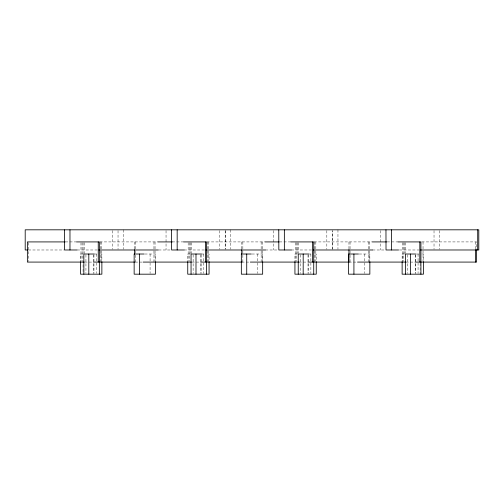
<?xml version="1.0" encoding="UTF-8"?>
<svg xmlns="http://www.w3.org/2000/svg" width="504" height="504" viewBox="0 0 504 504"><rect width="100%" height="100%" fill="white"/><g stroke="black" fill="none" stroke-linecap="round" stroke-linejoin="round"><path stroke-width="0.38" stroke-dasharray="2.52 1.89" d="M65.356 241.92L75.978 241.92M99.805 241.92L157.632 241.92M172.236 241.92L183.632 241.92M206.942 241.92L264.827 241.92M279.43 241.92L290.726 241.92M314.137 241.92L372.021 241.92M387.116 241.92L397.921 241.92M421.791 241.92L476.626 241.92L476.626 248.9M28.344 249.984L63.888 249.984M77.207 249.984L97.329 249.984M158.678 249.984L170.887 249.984M184.199 249.984L204.857 249.984M265.482 249.984L278.082 249.984M291.331 249.984L312.045 249.984M372.614 249.984L385.27 249.984M399.382 249.984L419.24 249.984M82.858 254.016L80.552 254.016L80.552 261.771M94.21 254.016L98.563 254.016M100.334 254.016L101.871 254.016L101.871 261.771M144.768 254.016L155.465 254.016L155.465 261.771M190.052 254.016L187.746 254.016L187.746 261.771M201.153 254.016L205.752 254.016M207.522 254.016L209.066 254.016L209.066 261.771M251.962 254.016L262.66 254.016L262.66 261.771M297.247 254.016L294.935 254.016L294.935 261.771M308.341 254.016L312.946 254.016M314.716 254.016L316.254 254.016L316.254 261.771M359.157 254.016L369.854 254.016L369.854 261.771M404.435 254.016L402.129 254.016L402.129 261.771M416.254 254.016L420.141 254.016M421.911 254.016L423.448 254.016L423.448 261.771M84.666 262.08L93.605 262.08M135.122 262.08L142.72 262.08M191.829 262.08L200.718 262.08M241.756 262.08L249.864 262.08M298.929 262.08L307.679 262.08M348.951 262.08L357.582 262.08M405.997 262.08L414.874 262.08M475.53 241.92L475.53 248.9M439.557 230.599L439.557 249.209M434.026 230.599L434.026 249.209M423.032 241.92L423.032 261.305M420.141 263.321L420.141 274.182M418.062 254.016L418.062 273.401M415.535 254.791L415.535 273.401M415.195 254.791L415.195 273.401M407.516 254.791L407.516 273.401M405.751 242.695L405.751 253.55M404.655 242.695L404.655 253.55M403.641 242.695L403.641 261.305M402.545 242.695L402.545 261.305M380.432 230.599L380.432 249.984M369.438 241.92L369.438 261.305M368.342 241.92L368.342 262.08M364.468 254.016L364.468 273.401M350.047 241.92L350.047 262.08M348.951 241.92L348.951 248.9M337.957 229.818L337.957 249.209M326.831 230.599L326.831 249.209M315.838 241.92L315.838 261.305M314.742 241.92L314.742 262.08M310.867 254.016L310.867 273.401M308.341 254.791L308.341 273.401M308.007 254.791L308.007 273.401M300.321 254.791L300.321 273.401M298.557 242.695L298.557 253.55M297.461 242.695L297.461 253.55M296.447 242.695L296.447 261.305M295.35 242.695L295.35 261.305M273.237 230.599L273.237 249.984M262.244 241.92L262.244 261.305M261.148 241.92L261.148 262.08M257.273 254.016L257.273 273.401M242.852 241.92L242.852 262.08M241.756 241.92L241.756 248.9M230.763 229.818L230.763 249.209M225.231 230.599L225.231 249.209M225.175 230.599L225.175 249.209M219.643 230.599L219.643 249.209M208.65 241.92L208.65 261.305M207.553 241.92L207.553 262.08M203.679 254.016L203.679 273.401M201.153 254.791L201.153 273.401M200.812 254.791L200.812 273.401M193.133 254.791L193.133 273.401M191.363 242.695L191.363 253.55M190.273 242.695L190.273 253.55M189.258 242.695L189.258 261.305M188.162 242.695L188.162 261.305M166.043 230.599L166.043 249.984M155.049 241.92L155.049 261.305M153.953 241.92L153.953 262.08M150.079 254.016L150.079 273.401M135.658 241.92L135.658 262.08M134.562 241.92L134.562 248.9M123.568 229.818L123.568 249.209M118.037 230.599L118.037 249.209M112.449 230.599L112.449 249.209M101.455 241.92L101.455 261.305M100.359 241.92L100.359 262.08M96.485 254.016L96.485 273.401M93.958 254.791L93.958 273.401M93.618 254.791L93.618 273.401M85.938 254.791L85.938 273.401M84.174 242.695L84.174 253.55M83.078 242.695L83.078 273.401M82.064 242.695L82.064 261.305M80.968 242.695L80.968 261.305M28.47 242.695L28.47 261.305M332.419 249.209L332.419 230.599L332.369 249.209"/><path stroke-width="0.76" d="M65.073 241.92L27.374 241.92L27.374 262.08L84.231 262.08M76.438 241.92L99.345 241.92L99.345 274.182M157.928 241.92L172.267 241.92M183.632 241.92L206.539 241.92L206.533 274.182M265.123 241.92L279.14 241.92M290.827 241.92L313.727 241.92L313.727 274.182M372.317 241.92L386.65 241.92M398.015 241.92L420.922 241.92L420.922 274.182M27.556 249.984L25.2 249.984L25.2 229.818L478.8 229.818L478.8 249.984L420.531 249.984M77.011 249.984L64.443 249.984L64.443 229.818M98.828 249.984L158.294 249.984M184.199 249.984L171.631 249.984L171.581 229.818M206.023 249.984L265.482 249.984M291.394 249.984L278.825 249.984L278.769 229.818M313.217 249.984L372.676 249.984M398.601 249.984L386.02 249.984L385.963 229.818M94.072 254.016L83.859 254.016L83.859 274.182M144.087 254.016L134.146 254.016L134.146 274.182L155.465 274.182L155.465 261.771M201.266 254.016L191.054 254.016L191.054 274.182M251.276 254.016L241.34 254.016L241.34 274.182L262.66 274.182L262.66 261.771M308.454 254.016L298.248 254.016L298.248 274.182M358.47 254.016L348.535 254.016L348.535 274.182L369.854 274.182L369.854 261.771M415.649 254.016L405.436 254.016L405.436 274.182M93.574 262.08L134.644 262.08M143.13 262.08L191.419 262.08M200.768 262.08L241.996 262.08M250.324 262.08L298.929 262.08M307.963 262.08L349.184 262.08M357.519 262.08L405.808 262.08M415.151 262.08L476.626 262.08L476.626 249.675M477.704 229.818L477.704 249.984M475.53 249.675L475.53 262.08M423.448 261.771L423.448 274.182L402.129 274.182L402.129 261.771M419.826 241.92L419.826 262.08M410.382 254.016L410.382 274.182M391.551 229.818L391.551 249.984M353.921 254.016L353.921 274.182M348.951 249.675L348.951 262.08M316.254 261.771L316.254 274.182L294.935 274.182L294.935 261.771M312.637 241.92L312.637 262.08M303.188 254.016L303.188 274.182M284.357 229.818L284.357 249.984M246.727 254.016L246.727 274.182M241.756 249.675L241.756 254.325M209.066 261.771L209.066 274.182L187.746 274.182L187.746 261.771M205.443 241.92L205.443 262.08M195.993 254.016L195.993 274.182M177.169 229.818L177.169 249.984M139.532 254.016L139.532 274.182M134.562 249.675L134.562 254.325M101.871 261.771L101.871 274.182L80.552 274.182L80.552 261.771M98.248 241.92L98.248 262.08M88.805 254.016L88.805 274.182M69.974 229.818L69.974 249.984"/></g></svg>
